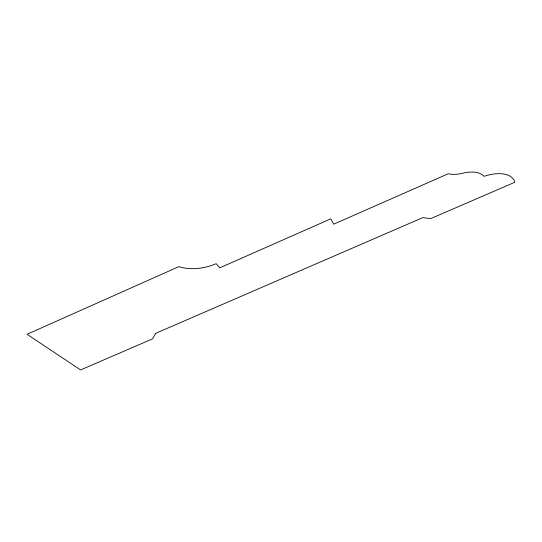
<?xml version="1.0" encoding="UTF-8"?>
<svg xmlns="http://www.w3.org/2000/svg" width="542" height="542" viewBox="0 0 542 542"><rect width="100%" height="100%" fill="white"/><g stroke="black" fill="none" stroke-linecap="round" stroke-linejoin="round"><path stroke-width="0.81" d="M155.723 333.316L152.539 338.852L80.609 369.935L27.1 334.292L178.867 266.63A36.917 22.317 -13.8 0 0 216.143 263.669L219.713 267.87L330.789 218.826L333.696 224.171L448.248 173.758A31.294 17.845 -29.1 0 0 461.906 173.433A29.749 16.206 -27.1 0 1 484.087 176.319A34.871 18.353 -27.5 0 1 514.9 182.22L430.876 218.541L422.679 217.681L155.723 333.316"/></g></svg>
